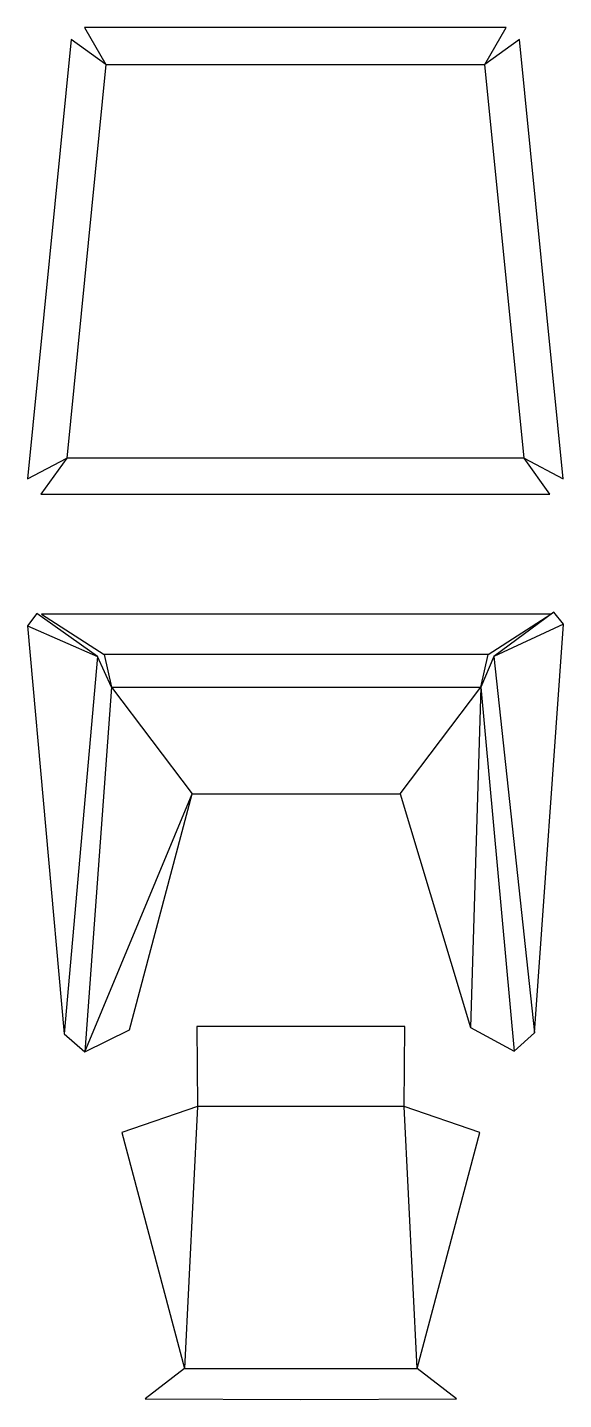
# Model space of a CAD drawing. Extents: x 45 to 139, y 0 to 242.
import ezdxf

# ---------------------------------------------------------------- set-up
doc = ezdxf.new("R2010")
doc.units = 0
doc.header["$MEASUREMENT"] = 0
for name, color, linetype in [('CutLine', 7, 'Continuous'), ('MountainLine', 7, 'Continuous'), ('ValleyLine', 7, 'Continuous')]:
    doc.layers.add(name, color=color, linetype=linetype)

msp = doc.modelspace()

# ---------------------------------------------------------------- linework, layer by layer
at = {"layer": 'CutLine', "color": 8, "linetype": 'Continuous'}
for p, q in [((52.690212, 239.524515), (45, 162.155635)), ((58.822603, 235.101103), (52.690212, 239.524515)), ((55.051708, 241.654968), (55.051708, 241.654968)), ((129.337628, 241.654968), (55.051708, 241.654968)), ((131.698603, 239.524461), (125.565279, 235.101103)), ((129.337628, 241.654968), (129.337628, 241.654968)), ((129.337628, 241.654968), (129.337628, 241.654968)), ((139.387881, 162.155633), (131.698603, 239.524461)), ((58.822603, 235.101103), (58.822603, 235.101103)), ((58.822603, 235.101103), (58.822603, 235.101103)), ((51.912927, 165.780763), (47.339899, 159.454822)), ((137.047983, 159.454822), (132.474955, 165.780763)), ((139.387881, 162.155633), (139.387881, 162.155633)), ((139.387881, 162.155633), (139.387881, 162.155633)), ((47.339899, 159.454822), (47.339899, 159.454822)), ((47.339899, 159.454822), (47.339899, 159.454822)), ((137.047983, 159.454822), (137.047983, 159.454822)), ((46.645942, 138.412576), (45, 136.295796)), ((46.645942, 138.412576), (46.645942, 138.412576)), ((46.645942, 138.412576), (46.645942, 138.412576)), ((47.469232, 138.332802), (58.500011, 131.225453)), ((137.177317, 138.332802), (47.469232, 138.332802)), ((126.146539, 131.225453), (137.177317, 138.332802)), ((137.753214, 138.65881), (137.753214, 138.65881)), ((139.440238, 136.573687), (137.753214, 138.65881)), ((45, 136.295796), (51.465089, 64.429129)), ((134.332298, 64.597471), (139.440238, 136.573687)), ((57.36802, 130.847555), (57.36802, 130.847555)), ((57.36802, 130.847555), (57.36802, 130.847555)), ((59.802023, 125.440889), (57.36802, 130.847555)), ((127.17598, 130.892562), (124.844526, 125.440889)), ((127.17598, 130.892562), (127.17598, 130.892562)), ((62.949797, 65.126681), (74.016629, 106.673873)), ((74.016629, 106.673873), (74.016629, 106.673873)), ((110.62992, 106.673873), (110.62992, 106.673873)), ((110.62992, 106.673873), (123.056069, 65.512711)), ((74.85168, 65.715931), (74.85168, 65.715931)), ((111.464971, 65.715931), (74.85168, 65.715931)), ((123.056069, 65.512711), (130.744758, 61.360287)), ((51.465089, 64.429129), (55.113443, 61.260141)), ((62.949797, 65.126681), (62.949797, 65.126681)), ((62.949797, 65.126681), (62.949797, 65.126681)), ((130.744758, 61.360287), (134.332298, 64.597471)), ((55.113443, 61.260141), (55.113443, 61.260141)), ((74.967931, 51.590175), (61.601884, 47.018602)), ((74.967931, 51.590175), (74.967931, 51.590175)), ((111.34872, 51.590175), (111.34872, 51.590175)), ((124.714912, 47.019027), (111.34872, 51.590175)), ((61.601884, 47.018602), (61.601884, 47.018602)), ((124.714912, 47.019027), (124.714912, 47.019027)), ((72.642908, 5.464544), (65.72678, 0.123594)), ((72.642908, 5.464544), (72.642908, 5.464544)), ((113.675195, 5.464544), (113.675195, 5.464544)), ((65.72678, 0.123594), (93.158325, 0)), ((93.158325, 0), (120.591319, 0.123589)), ((120.591319, 0.123589), (120.591319, 0.123589))]:
    msp.add_line(p, q, dxfattribs=at)
at = {"layer": 'MountainLine', "color": 5, "linetype": 'Continuous'}
for p, q in [((55.051708, 241.654968), (58.822603, 235.101103)), ((125.565279, 235.101103), (129.337628, 241.654968)), ((58.822603, 235.101103), (51.912927, 165.780763)), ((58.822603, 235.101103), (125.565279, 235.101103)), ((132.474955, 165.780763), (125.565279, 235.101103)), ((45, 162.155635), (51.912927, 165.780763)), ((132.474955, 165.780763), (51.912927, 165.780763)), ((132.474955, 165.780763), (139.387881, 162.155633)), ((57.36802, 130.847555), (46.645942, 138.412576)), ((137.753214, 138.65881), (127.17598, 130.892562)), ((45, 136.295796), (57.36802, 130.847555)), ((139.440238, 136.573687), (127.17598, 130.892562)), ((57.36802, 130.847555), (51.465089, 64.429129)), ((126.146539, 131.225453), (58.500011, 131.225453)), ((127.17598, 130.892562), (134.332298, 64.597471)), ((59.802023, 125.440889), (74.016629, 106.673873)), ((110.62992, 106.673873), (124.844526, 125.440889)), ((55.113443, 61.260141), (74.016629, 106.673873)), ((74.016629, 106.673873), (110.62992, 106.673873)), ((61.601884, 47.018602), (72.642908, 5.464544)), ((113.675195, 5.464544), (124.714912, 47.019027)), ((120.591319, 0.123589), (113.675195, 5.464544))]:
    msp.add_line(p, q, dxfattribs=at)
at = {"layer": 'ValleyLine', "color": 1, "linetype": 'Continuous'}
for p, q in [((47.339899, 159.454822), (137.047983, 159.454822)), ((58.500011, 131.225453), (59.802023, 125.440889)), ((124.844526, 125.440889), (126.146539, 131.225453)), ((59.802023, 125.440889), (55.113443, 61.260141)), ((59.802023, 125.440889), (124.844526, 125.440889)), ((124.844526, 125.440889), (123.056069, 65.512711)), ((124.844526, 125.440889), (130.744758, 61.360287)), ((74.85168, 65.715931), (74.967931, 51.590175)), ((111.34872, 51.590175), (111.464971, 65.715931)), ((55.113443, 61.260141), (62.949797, 65.126681)), ((74.967931, 51.590175), (72.642908, 5.464544)), ((111.34872, 51.590175), (74.967931, 51.590175)), ((113.675195, 5.464544), (111.34872, 51.590175)), ((72.642908, 5.464544), (113.675195, 5.464544))]:
    msp.add_line(p, q, dxfattribs=at)

doc.saveas('drawing.dxf')
